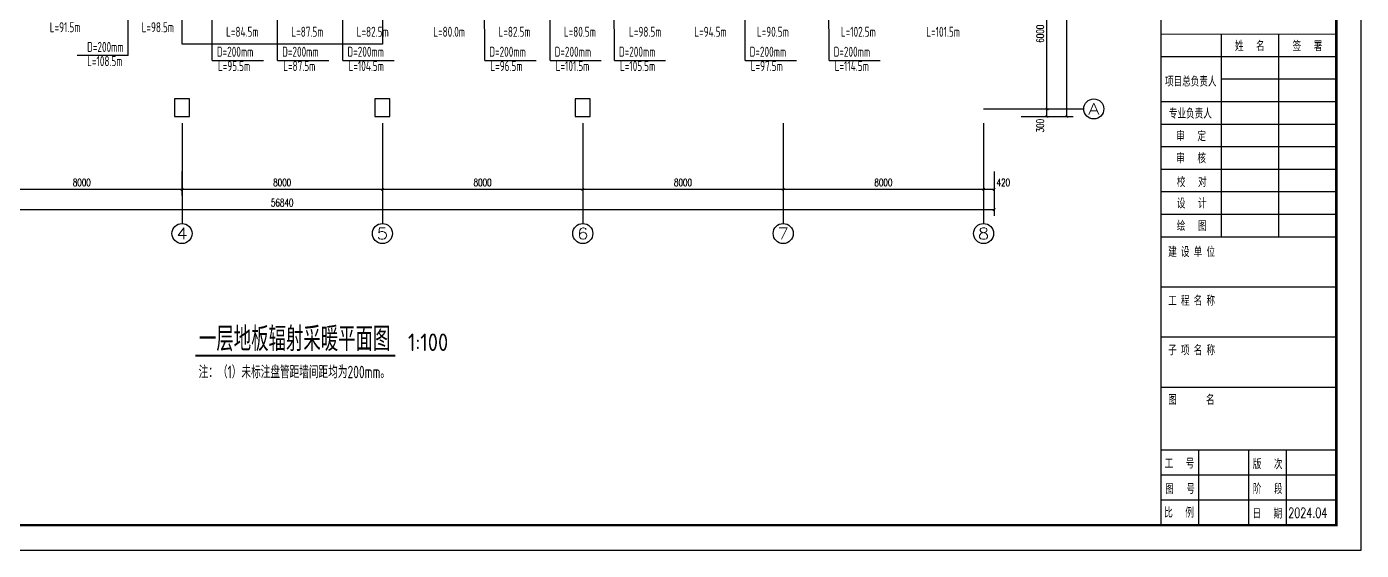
# Model space of a CAD drawing. Extents: x 2430460 to 2514560, y -608375 to -364775.
# Drawn here: x 2461282 to 2514560, y -608375 to -587478 of the extents above; entities that cross this region are included whole.
import ezdxf
from ezdxf.enums import TextEntityAlignment as Align

# ---------------------------------------------------------------- set-up
doc = ezdxf.new("R2018")
doc.units = 0
doc.header["$LTSCALE"] = 1000
doc.header["$MEASUREMENT"] = 0
for name, color, linetype in [('AXIS', 3, 'Continuous'), ('AXIS_TEXT', 7, 'Continuous'), ('COLUMN', 9, 'Continuous'), ('DIM_SYMB', 3, 'Continuous'), ('PUB_DIM', 3, 'Continuous'), ('PUB_TEXT', 7, 'Continuous'), ('STAIR', 2, 'Continuous'), ('TK', 4, 'Continuous')]:
    doc.layers.add(name, color=color, linetype=linetype)
doc.styles.add('26#标准$0$TSSD_REIN', font='Tssdeng.shx', dxfattribs={"width": 0.7, "bigfont": 'tssdchn.shx'})
doc.styles.add('_TCH_AXIS', font='COMPLEX', dxfattribs={"bigfont": 'GBCBIG'})
doc.styles.add('_TCH_DIM_T3', font='SIMPLEX', dxfattribs={"width": 0.705882, "bigfont": 'GBCBIG'})
doc.styles.add('COMPLEX', font='COMPLEX')
doc.styles.add('HZTXT1', font='romans.shx', dxfattribs={"width": 0.7, "bigfont": 'GBHZFS.SHX'})
doc.styles.get("Standard").update_dxf_attribs({"font": 'gbenor.shx', "bigfont": 'gbcbig.shx'})
doc.styles.add('TSSD_Rein', font='Tssdeng.shx', dxfattribs={"width": 0.7, "bigfont": 'hztxt.shx'})
doc.styles.add('黑体', font='simhei.ttf')
doc.dimstyles.new('_TCH_ARCH&&100', dxfattribs={"dimtxt": 297.5, "dimasz": 100, "dimexe": 250, "dimexo": 300, "dimgap": 126.25, "dimtad": 1, "dimdec": 0, "dimzin": 0, "dimdsep": 46, "dimtxsty": '_TCH_DIM_T3', "dimblk": 'ARCHTICK', "dimcen": 0.09, "dimclrt": 7, "dimazin": 2, "dimtfac": 1, "dimtdec": 0, "dimtix": 1, "dimtmove": 2, "dimatfit": 3, "dimfxl": 30, "dimtolj": 1, "dimtzin": 0, "dimarcsym": 0})

# ---------------------------------------------------------------- blocks, each defined once
blk = doc.blocks.new('*U544')
at = {"color": 3}
blk.add_lwpolyline([(-84100, 0), (0, 0), (0, 59400), (-84100, 59400)], close=True, dxfattribs=at)
at = {"color": 3, "const_width": 100}
blk.add_lwpolyline([(-81600, 1000), (-1000, 1000), (-1000, 58400), (-81600, 58400)], close=True, dxfattribs=at)
at = {"layer": 'TK', "color": 2}
for p, q in [((-5600, 20600), (-5600, 12500)), ((-3300, 20600), (-3300, 12500)), ((-1000, 19700), (-8000, 19700)), ((-1000, 18800), (-5600, 18800)), ((-1000, 17900), (-8000, 17900)), ((-1000, 17000), (-8000, 17000)), ((-1000, 16100), (-8000, 16100)), ((-1000, 15200), (-8000, 15200)), ((-1000, 14300), (-8000, 14300)), ((-1000, 13400), (-8000, 13400)), ((-1000, 12500), (-8000, 12500)), ((-1000, 10500), (-8000, 10500)), ((-1000, 8500), (-8000, 8500)), ((-1000, 6500), (-8000, 6500)), ((-1000, 4000), (-8000, 4000)), ((-6500, 4000), (-6500, 1000)), ((-4500, 4000), (-4500, 1000)), ((-3000, 4000), (-3000, 1000)), ((-1000, 3000), (-8000, 3000)), ((-1000, 2000), (-8000, 2000))]:
    blk.add_line(p, q, dxfattribs=at)
at = {"layer": 'TK', "color": 2, "const_width": 50, "flags": 128}
for points in [[(-8000, 41000), (-8000, 1000)], [(-1000, 20600), (-8000, 20600)], [(-1000, 12500), (-8000, 12500)], [(-1000, 4000), (-8000, 4000)]]:
    blk.add_lwpolyline(points, dxfattribs=at)
at = {"layer": 'TK', "color": 2, "ltscale": 0.6, "style": '黑体', "width": 0.7}
for s, p in [('姓   名', (-4450, 20150)), ('签   署', (-2150, 20150))]:
    blk.add_text(s, height=350, dxfattribs=at).set_placement(p, align=Align.MIDDLE)
for s, p in [('项目总负责人', (-7837, 18547)), ('专业负责人', (-7681, 17267)), ('审   定', (-7388, 16367)), ('审   核', (-7388, 15481)), ('校   对', (-7363, 14533)), ('设   计', (-7363, 13685)), ('绘   图', (-7363, 12785)), ('建 设 单 位', (-7711, 11745)), ('工 程 名 称', (-7711, 9798)), ('子 项 名 称', (-7711, 7822)), ('图       名', (-7711, 5845)), ('工   号', (-7850, 3303)), ('版   次', (-4331, 3278)), ('图   号', (-7827, 2289)), ('阶   段', (-4331, 2289)), ('比   例', (-7868, 1342)), ('日   期', (-4346, 1303))]:
    blk.add_text(s, height=350, dxfattribs=at).set_placement(p)
at = {"layer": 'TK', "color": 4, "style": 'HZTXT1'}
for tag, height, width, p in [('项目负责1', 400, 0.6, (-4500, 19196)), ('项目负责2', 400, 0.6, (-4500, 18296)), ('专责', 400, 0.6, (-4500, 17396)), ('审定', 400, 0.6, (-4500, 16496)), ('审核', 400, 0.6, (-4500, 15596)), ('校对', 400, 0.6, (-4500, 14696)), ('设计', 400, 0.6, (-4500, 13796)), ('绘图', 400, 0.6, (-4500, 12896)), ('建设单位', 450, 0.6, (-4500, 11050)), ('工号', 400, 0.5, (-5501, 3507)), ('版次', 400, 0.7, (-2138, 3498)), ('阶段', 400, 0.7, (-2138, 2498)), ('比例', 400, 0.7, (-5491, 1513)), ('日期', 400, 0.7, (-2138, 1498))]:
    blk.add_attdef(tag, text='', height=height, dxfattribs=dict(at, width=width)).set_placement(p, align=Align.MIDDLE)
at = {"layer": 'TK', "color": 1, "lineweight": -3, "style": 'HZTXT1', "width": 0.6}
blk.add_attdef('工程名称', text='', height=450, dxfattribs=at).set_placement((-4500, 9050), align=Align.MIDDLE)
at = {"layer": 'TK', "color": 4, "lineweight": -3, "style": 'HZTXT1', "width": 0.6}
blk.add_attdef('子项名称', text='', height=450, dxfattribs=at).set_placement((-4500, 7050), align=Align.MIDDLE)
at = {"layer": 'TK', "color": 1, "lineweight": -3, "width": 0.6, "flags": 104}
blk.add_attdef('图名', text='', height=400, dxfattribs=at).set_placement((-4558, 4958), align=Align.MIDDLE_CENTER)
at = {"layer": 'TK', "color": 1, "style": 'HZTXT1', "width": 0.7}
blk.add_attdef('图号', text='', height=400, dxfattribs=at).set_placement((-5491, 2513), align=Align.MIDDLE)
blk = doc.blocks.new('_ArchTick')
at = {"color": 0, "linetype": 'ByBlock', "const_width": 0.4}
blk.add_lwpolyline([(-0.5, -0.5), (0.5, 0.5)], dxfattribs=at)
blk = doc.blocks.new('*D23')
at = {"layer": 'Defpoints', "color": 0, "transparency": 16777216}
for p in [(37126, -20043), (38458, -20043), (37126, -26043)]:
    blk.add_point(p, dxfattribs=at)
at = {"layer": 'PUB_DIM', "color": 0, "lineweight": -2, "transparency": 16777216}
for p, q in [((37426, -20043), (38708, -20043)), ((38458, -26043), (38458, -20043)), ((37426, -26043), (38708, -26043))]:
    blk.add_line(p, q, dxfattribs=at)
at = {"layer": 'PUB_DIM', "color": 0, "lineweight": -2, "transparency": 16777216, "xscale": 100, "yscale": 100, "zscale": 100}
for p, rotation in [((38458, -20043), 90), ((38458, -26043), 270)]:
    blk.add_blockref('_ArchTick', p, dxfattribs=dict(at, rotation=rotation))
at = {"layer": 'PUB_DIM', "color": 7, "transparency": 16777216, "insert": (38183, -23043), "char_height": 297.5, "attachment_point": 5, "rotation": 90, "style": '_TCH_DIM_T3'}
blk.add_mtext('\\A1;6000', dxfattribs=at)
blk = doc.blocks.new('*D24')
at = {"layer": 'Defpoints', "color": 0, "transparency": 16777216}
for p in [(37126, -26043), (38458, -26043), (37126, -26343)]:
    blk.add_point(p, dxfattribs=at)
at = {"layer": 'PUB_DIM', "color": 0, "lineweight": -2, "transparency": 16777216}
for p, q in [((37426, -26043), (38708, -26043)), ((38458, -26343), (38458, -26043)), ((37426, -26343), (38708, -26343))]:
    blk.add_line(p, q, dxfattribs=at)
at = {"layer": 'PUB_DIM', "color": 0, "lineweight": -2, "transparency": 16777216, "xscale": 100, "yscale": 100, "zscale": 100}
for p, rotation in [((38458, -26043), 90), ((38458, -26343), 270)]:
    blk.add_blockref('_ArchTick', p, dxfattribs=dict(at, rotation=rotation))
at = {"layer": 'PUB_DIM', "color": 7, "transparency": 16777216, "insert": (38183, -26713), "char_height": 297.5, "attachment_point": 5, "rotation": 90, "style": '_TCH_DIM_T3'}
blk.add_mtext('\\A1;300', dxfattribs=at)
blk = doc.blocks.new('*D25')
at = {"layer": 'Defpoints', "color": 0, "transparency": 16777216}
for p in [(38067, 4377), (39258, 4377), (38067, -26343)]:
    blk.add_point(p, dxfattribs=at)
at = {"layer": 'PUB_DIM', "color": 0, "lineweight": -2, "transparency": 16777216}
for p, q in [((38367, 4377), (39508, 4377)), ((39258, -26343), (39258, 4377)), ((38367, -26343), (39508, -26343))]:
    blk.add_line(p, q, dxfattribs=at)
at = {"layer": 'PUB_DIM', "color": 0, "lineweight": -2, "transparency": 16777216, "xscale": 100, "yscale": 100, "zscale": 100}
for p, rotation in [((39258, 4377), 90), ((39258, -26343), 270)]:
    blk.add_blockref('_ArchTick', p, dxfattribs=dict(at, rotation=rotation))
at = {"layer": 'PUB_DIM', "color": 7, "transparency": 16777216, "insert": (38983, -10983), "char_height": 297.5, "attachment_point": 5, "rotation": 90, "style": '_TCH_DIM_T3'}
blk.add_mtext('\\A1;30720', dxfattribs=at)
blk = doc.blocks.new('*D37')
at = {"layer": 'Defpoints', "color": 0, "transparency": 16777216}
for p in [(-4072, -28235), (3928, -28235), (3928, -29252)]:
    blk.add_point(p, dxfattribs=at)
at = {"layer": 'PUB_DIM', "color": 0, "lineweight": -2, "transparency": 16777216}
for p, q in [((-4072, -28535), (-4072, -29502)), ((3928, -28535), (3928, -29502)), ((-4072, -29252), (3928, -29252))]:
    blk.add_line(p, q, dxfattribs=at)
at = {"layer": 'PUB_DIM', "color": 0, "lineweight": -2, "transparency": 16777216, "xscale": 100, "yscale": 100, "zscale": 100, "rotation": 180}
blk.add_blockref('_ArchTick', (-4072, -29252), dxfattribs=at)
at = {"layer": 'PUB_DIM', "color": 0, "lineweight": -2, "transparency": 16777216, "xscale": 100, "yscale": 100, "zscale": 100}
blk.add_blockref('_ArchTick', (3928, -29252), dxfattribs=at)
at = {"layer": 'PUB_DIM', "color": 7, "transparency": 16777216, "insert": (-72, -28977), "char_height": 297.5, "attachment_point": 5, "style": '_TCH_DIM_T3'}
blk.add_mtext('\\A1;8000', dxfattribs=at)
blk = doc.blocks.new('*D38')
at = {"layer": 'Defpoints', "color": 0, "transparency": 16777216}
for p in [(3928, -28235), (11928, -28235), (11928, -29252)]:
    blk.add_point(p, dxfattribs=at)
at = {"layer": 'PUB_DIM', "color": 0, "lineweight": -2, "transparency": 16777216}
for p, q in [((3928, -28535), (3928, -29502)), ((11928, -28535), (11928, -29502)), ((3928, -29252), (11928, -29252))]:
    blk.add_line(p, q, dxfattribs=at)
at = {"layer": 'PUB_DIM', "color": 0, "lineweight": -2, "transparency": 16777216, "xscale": 100, "yscale": 100, "zscale": 100, "rotation": 180}
blk.add_blockref('_ArchTick', (3928, -29252), dxfattribs=at)
at = {"layer": 'PUB_DIM', "color": 0, "lineweight": -2, "transparency": 16777216, "xscale": 100, "yscale": 100, "zscale": 100}
blk.add_blockref('_ArchTick', (11928, -29252), dxfattribs=at)
at = {"layer": 'PUB_DIM', "color": 7, "transparency": 16777216, "insert": (7928, -28977), "char_height": 297.5, "attachment_point": 5, "style": '_TCH_DIM_T3'}
blk.add_mtext('\\A1;8000', dxfattribs=at)
blk = doc.blocks.new('*D39')
at = {"layer": 'Defpoints', "color": 0, "transparency": 16777216}
for p in [(11928, -28235), (19928, -28235), (19928, -29252)]:
    blk.add_point(p, dxfattribs=at)
at = {"layer": 'PUB_DIM', "color": 0, "lineweight": -2, "transparency": 16777216}
for p, q in [((11928, -28535), (11928, -29502)), ((19928, -28535), (19928, -29502)), ((11928, -29252), (19928, -29252))]:
    blk.add_line(p, q, dxfattribs=at)
at = {"layer": 'PUB_DIM', "color": 0, "lineweight": -2, "transparency": 16777216, "xscale": 100, "yscale": 100, "zscale": 100, "rotation": 180}
blk.add_blockref('_ArchTick', (11928, -29252), dxfattribs=at)
at = {"layer": 'PUB_DIM', "color": 0, "lineweight": -2, "transparency": 16777216, "xscale": 100, "yscale": 100, "zscale": 100}
blk.add_blockref('_ArchTick', (19928, -29252), dxfattribs=at)
at = {"layer": 'PUB_DIM', "color": 7, "transparency": 16777216, "insert": (15928, -28977), "char_height": 297.5, "attachment_point": 5, "style": '_TCH_DIM_T3'}
blk.add_mtext('\\A1;8000', dxfattribs=at)
blk = doc.blocks.new('*D40')
at = {"layer": 'Defpoints', "color": 0, "transparency": 16777216}
for p in [(19928, -28235), (27928, -28235), (27928, -29252)]:
    blk.add_point(p, dxfattribs=at)
at = {"layer": 'PUB_DIM', "color": 0, "lineweight": -2, "transparency": 16777216}
for p, q in [((19928, -28535), (19928, -29502)), ((27928, -28535), (27928, -29502)), ((19928, -29252), (27928, -29252))]:
    blk.add_line(p, q, dxfattribs=at)
at = {"layer": 'PUB_DIM', "color": 0, "lineweight": -2, "transparency": 16777216, "xscale": 100, "yscale": 100, "zscale": 100, "rotation": 180}
blk.add_blockref('_ArchTick', (19928, -29252), dxfattribs=at)
at = {"layer": 'PUB_DIM', "color": 0, "lineweight": -2, "transparency": 16777216, "xscale": 100, "yscale": 100, "zscale": 100}
blk.add_blockref('_ArchTick', (27928, -29252), dxfattribs=at)
at = {"layer": 'PUB_DIM', "color": 7, "transparency": 16777216, "insert": (23928, -28977), "char_height": 297.5, "attachment_point": 5, "style": '_TCH_DIM_T3'}
blk.add_mtext('\\A1;8000', dxfattribs=at)
blk = doc.blocks.new('*D41')
at = {"layer": 'Defpoints', "color": 0, "transparency": 16777216}
for p in [(27928, -28235), (35928, -28235), (35928, -29252)]:
    blk.add_point(p, dxfattribs=at)
at = {"layer": 'PUB_DIM', "color": 0, "lineweight": -2, "transparency": 16777216}
for p, q in [((27928, -28535), (27928, -29502)), ((35928, -28535), (35928, -29502)), ((27928, -29252), (35928, -29252))]:
    blk.add_line(p, q, dxfattribs=at)
at = {"layer": 'PUB_DIM', "color": 0, "lineweight": -2, "transparency": 16777216, "xscale": 100, "yscale": 100, "zscale": 100, "rotation": 180}
blk.add_blockref('_ArchTick', (27928, -29252), dxfattribs=at)
at = {"layer": 'PUB_DIM', "color": 0, "lineweight": -2, "transparency": 16777216, "xscale": 100, "yscale": 100, "zscale": 100}
blk.add_blockref('_ArchTick', (35928, -29252), dxfattribs=at)
at = {"layer": 'PUB_DIM', "color": 7, "transparency": 16777216, "insert": (31928, -28977), "char_height": 297.5, "attachment_point": 5, "style": '_TCH_DIM_T3'}
blk.add_mtext('\\A1;8000', dxfattribs=at)
blk = doc.blocks.new('*D42')
at = {"layer": 'Defpoints', "color": 0, "transparency": 16777216}
for p in [(35928, -28235), (36348, -28235), (36348, -29252)]:
    blk.add_point(p, dxfattribs=at)
at = {"layer": 'PUB_DIM', "color": 0, "lineweight": -2, "transparency": 16777216}
for p, q in [((35928, -28535), (35928, -29502)), ((36348, -28535), (36348, -29502)), ((35928, -29252), (36348, -29252))]:
    blk.add_line(p, q, dxfattribs=at)
at = {"layer": 'PUB_DIM', "color": 0, "lineweight": -2, "transparency": 16777216, "xscale": 100, "yscale": 100, "zscale": 100, "rotation": 180}
blk.add_blockref('_ArchTick', (35928, -29252), dxfattribs=at)
at = {"layer": 'PUB_DIM', "color": 0, "lineweight": -2, "transparency": 16777216, "xscale": 100, "yscale": 100, "zscale": 100}
blk.add_blockref('_ArchTick', (36348, -29252), dxfattribs=at)
at = {"layer": 'PUB_DIM', "color": 7, "transparency": 16777216, "insert": (36718, -28977), "char_height": 297.5, "attachment_point": 5, "style": '_TCH_DIM_T3'}
blk.add_mtext('\\A1;420', dxfattribs=at)
blk = doc.blocks.new('*D43')
at = {"layer": 'Defpoints', "color": 0, "transparency": 16777216}
for p in [(-20492, -29016), (36348, -29016), (36348, -30059)]:
    blk.add_point(p, dxfattribs=at)
at = {"layer": 'PUB_DIM', "color": 0, "lineweight": -2, "transparency": 16777216}
for p, q in [((-20492, -29316), (-20492, -30309)), ((36348, -29316), (36348, -30309)), ((-20492, -30059), (36348, -30059))]:
    blk.add_line(p, q, dxfattribs=at)
at = {"layer": 'PUB_DIM', "color": 0, "lineweight": -2, "transparency": 16777216, "xscale": 100, "yscale": 100, "zscale": 100, "rotation": 180}
blk.add_blockref('_ArchTick', (-20492, -30059), dxfattribs=at)
at = {"layer": 'PUB_DIM', "color": 0, "lineweight": -2, "transparency": 16777216, "xscale": 100, "yscale": 100, "zscale": 100}
blk.add_blockref('_ArchTick', (36348, -30059), dxfattribs=at)
at = {"layer": 'PUB_DIM', "color": 7, "transparency": 16777216, "insert": (7928, -29784), "char_height": 297.5, "attachment_point": 5, "style": '_TCH_DIM_T3'}
blk.add_mtext('\\A1;56840', dxfattribs=at)
blk = doc.blocks.new('_FZHK')
blk.add_lwpolyline([(-0.5, -0.5), (0.5, -0.5), (0.5, 0.5), (-0.5, 0.5)], close=True)
blk = doc.blocks.new('*D508')
at = {"layer": 'Defpoints', "color": 0, "transparency": 16777216}
for p in [(37126, -20043), (38458, -20043), (37126, -26043)]:
    blk.add_point(p, dxfattribs=at)
at = {"layer": 'PUB_DIM', "color": 0, "lineweight": -2, "transparency": 16777216}
for p, q in [((37426, -20043), (38708, -20043)), ((38458, -26043), (38458, -20043)), ((37426, -26043), (38708, -26043))]:
    blk.add_line(p, q, dxfattribs=at)
at = {"layer": 'PUB_DIM', "color": 0, "lineweight": -2, "transparency": 16777216, "xscale": 100, "yscale": 100, "zscale": 100}
for p, rotation in [((38458, -20043), 90), ((38458, -26043), 270)]:
    blk.add_blockref('_ArchTick', p, dxfattribs=dict(at, rotation=rotation))
at = {"layer": 'PUB_DIM', "color": 7, "transparency": 16777216, "insert": (38183, -23043), "char_height": 297.5, "attachment_point": 5, "rotation": 90, "style": '_TCH_DIM_T3'}
blk.add_mtext('\\A1;6000', dxfattribs=at)
blk = doc.blocks.new('*D509')
at = {"layer": 'Defpoints', "color": 0, "transparency": 16777216}
for p in [(37126, -26043), (38458, -26043), (37126, -26343)]:
    blk.add_point(p, dxfattribs=at)
at = {"layer": 'PUB_DIM', "color": 0, "lineweight": -2, "transparency": 16777216}
for p, q in [((37426, -26043), (38708, -26043)), ((38458, -26343), (38458, -26043)), ((37426, -26343), (38708, -26343))]:
    blk.add_line(p, q, dxfattribs=at)
at = {"layer": 'PUB_DIM', "color": 0, "lineweight": -2, "transparency": 16777216, "xscale": 100, "yscale": 100, "zscale": 100}
for p, rotation in [((38458, -26043), 90), ((38458, -26343), 270)]:
    blk.add_blockref('_ArchTick', p, dxfattribs=dict(at, rotation=rotation))
at = {"layer": 'PUB_DIM', "color": 7, "transparency": 16777216, "insert": (38183, -26713), "char_height": 297.5, "attachment_point": 5, "rotation": 90, "style": '_TCH_DIM_T3'}
blk.add_mtext('\\A1;300', dxfattribs=at)
blk = doc.blocks.new('*D510')
at = {"layer": 'Defpoints', "color": 0, "transparency": 16777216}
for p in [(38067, 4377), (39258, 4377), (38067, -26343)]:
    blk.add_point(p, dxfattribs=at)
at = {"layer": 'PUB_DIM', "color": 0, "lineweight": -2, "transparency": 16777216}
for p, q in [((38367, 4377), (39508, 4377)), ((39258, -26343), (39258, 4377)), ((38367, -26343), (39508, -26343))]:
    blk.add_line(p, q, dxfattribs=at)
at = {"layer": 'PUB_DIM', "color": 0, "lineweight": -2, "transparency": 16777216, "xscale": 100, "yscale": 100, "zscale": 100}
for p, rotation in [((39258, 4377), 90), ((39258, -26343), 270)]:
    blk.add_blockref('_ArchTick', p, dxfattribs=dict(at, rotation=rotation))
at = {"layer": 'PUB_DIM', "color": 7, "transparency": 16777216, "insert": (38983, -10983), "char_height": 297.5, "attachment_point": 5, "rotation": 90, "style": '_TCH_DIM_T3'}
blk.add_mtext('\\A1;30720', dxfattribs=at)
blk = doc.blocks.new('*D522')
at = {"layer": 'Defpoints', "color": 0, "transparency": 16777216}
for p in [(-4072, -28235), (3928, -28235), (3928, -29252)]:
    blk.add_point(p, dxfattribs=at)
at = {"layer": 'PUB_DIM', "color": 0, "lineweight": -2, "transparency": 16777216}
for p, q in [((-4072, -28535), (-4072, -29502)), ((3928, -28535), (3928, -29502)), ((-4072, -29252), (3928, -29252))]:
    blk.add_line(p, q, dxfattribs=at)
at = {"layer": 'PUB_DIM', "color": 0, "lineweight": -2, "transparency": 16777216, "xscale": 100, "yscale": 100, "zscale": 100, "rotation": 180}
blk.add_blockref('_ArchTick', (-4072, -29252), dxfattribs=at)
at = {"layer": 'PUB_DIM', "color": 0, "lineweight": -2, "transparency": 16777216, "xscale": 100, "yscale": 100, "zscale": 100}
blk.add_blockref('_ArchTick', (3928, -29252), dxfattribs=at)
at = {"layer": 'PUB_DIM', "color": 7, "transparency": 16777216, "insert": (-72, -28977), "char_height": 297.5, "attachment_point": 5, "style": '_TCH_DIM_T3'}
blk.add_mtext('\\A1;8000', dxfattribs=at)
blk = doc.blocks.new('*D523')
at = {"layer": 'Defpoints', "color": 0, "transparency": 16777216}
for p in [(3928, -28235), (11928, -28235), (11928, -29252)]:
    blk.add_point(p, dxfattribs=at)
at = {"layer": 'PUB_DIM', "color": 0, "lineweight": -2, "transparency": 16777216}
for p, q in [((3928, -28535), (3928, -29502)), ((11928, -28535), (11928, -29502)), ((3928, -29252), (11928, -29252))]:
    blk.add_line(p, q, dxfattribs=at)
at = {"layer": 'PUB_DIM', "color": 0, "lineweight": -2, "transparency": 16777216, "xscale": 100, "yscale": 100, "zscale": 100, "rotation": 180}
blk.add_blockref('_ArchTick', (3928, -29252), dxfattribs=at)
at = {"layer": 'PUB_DIM', "color": 0, "lineweight": -2, "transparency": 16777216, "xscale": 100, "yscale": 100, "zscale": 100}
blk.add_blockref('_ArchTick', (11928, -29252), dxfattribs=at)
at = {"layer": 'PUB_DIM', "color": 7, "transparency": 16777216, "insert": (7928, -28977), "char_height": 297.5, "attachment_point": 5, "style": '_TCH_DIM_T3'}
blk.add_mtext('\\A1;8000', dxfattribs=at)
blk = doc.blocks.new('*D524')
at = {"layer": 'Defpoints', "color": 0, "transparency": 16777216}
for p in [(11928, -28235), (19928, -28235), (19928, -29252)]:
    blk.add_point(p, dxfattribs=at)
at = {"layer": 'PUB_DIM', "color": 0, "lineweight": -2, "transparency": 16777216}
for p, q in [((11928, -28535), (11928, -29502)), ((19928, -28535), (19928, -29502)), ((11928, -29252), (19928, -29252))]:
    blk.add_line(p, q, dxfattribs=at)
at = {"layer": 'PUB_DIM', "color": 0, "lineweight": -2, "transparency": 16777216, "xscale": 100, "yscale": 100, "zscale": 100, "rotation": 180}
blk.add_blockref('_ArchTick', (11928, -29252), dxfattribs=at)
at = {"layer": 'PUB_DIM', "color": 0, "lineweight": -2, "transparency": 16777216, "xscale": 100, "yscale": 100, "zscale": 100}
blk.add_blockref('_ArchTick', (19928, -29252), dxfattribs=at)
at = {"layer": 'PUB_DIM', "color": 7, "transparency": 16777216, "insert": (15928, -28977), "char_height": 297.5, "attachment_point": 5, "style": '_TCH_DIM_T3'}
blk.add_mtext('\\A1;8000', dxfattribs=at)
blk = doc.blocks.new('*D525')
at = {"layer": 'Defpoints', "color": 0, "transparency": 16777216}
for p in [(19928, -28235), (27928, -28235), (27928, -29252)]:
    blk.add_point(p, dxfattribs=at)
at = {"layer": 'PUB_DIM', "color": 0, "lineweight": -2, "transparency": 16777216}
for p, q in [((19928, -28535), (19928, -29502)), ((27928, -28535), (27928, -29502)), ((19928, -29252), (27928, -29252))]:
    blk.add_line(p, q, dxfattribs=at)
at = {"layer": 'PUB_DIM', "color": 0, "lineweight": -2, "transparency": 16777216, "xscale": 100, "yscale": 100, "zscale": 100, "rotation": 180}
blk.add_blockref('_ArchTick', (19928, -29252), dxfattribs=at)
at = {"layer": 'PUB_DIM', "color": 0, "lineweight": -2, "transparency": 16777216, "xscale": 100, "yscale": 100, "zscale": 100}
blk.add_blockref('_ArchTick', (27928, -29252), dxfattribs=at)
at = {"layer": 'PUB_DIM', "color": 7, "transparency": 16777216, "insert": (23928, -28977), "char_height": 297.5, "attachment_point": 5, "style": '_TCH_DIM_T3'}
blk.add_mtext('\\A1;8000', dxfattribs=at)
blk = doc.blocks.new('*D526')
at = {"layer": 'Defpoints', "color": 0, "transparency": 16777216}
for p in [(27928, -28235), (35928, -28235), (35928, -29252)]:
    blk.add_point(p, dxfattribs=at)
at = {"layer": 'PUB_DIM', "color": 0, "lineweight": -2, "transparency": 16777216}
for p, q in [((27928, -28535), (27928, -29502)), ((35928, -28535), (35928, -29502)), ((27928, -29252), (35928, -29252))]:
    blk.add_line(p, q, dxfattribs=at)
at = {"layer": 'PUB_DIM', "color": 0, "lineweight": -2, "transparency": 16777216, "xscale": 100, "yscale": 100, "zscale": 100, "rotation": 180}
blk.add_blockref('_ArchTick', (27928, -29252), dxfattribs=at)
at = {"layer": 'PUB_DIM', "color": 0, "lineweight": -2, "transparency": 16777216, "xscale": 100, "yscale": 100, "zscale": 100}
blk.add_blockref('_ArchTick', (35928, -29252), dxfattribs=at)
at = {"layer": 'PUB_DIM', "color": 7, "transparency": 16777216, "insert": (31928, -28977), "char_height": 297.5, "attachment_point": 5, "style": '_TCH_DIM_T3'}
blk.add_mtext('\\A1;8000', dxfattribs=at)
blk = doc.blocks.new('*D527')
at = {"layer": 'Defpoints', "color": 0, "transparency": 16777216}
for p in [(35928, -28235), (36348, -28235), (36348, -29252)]:
    blk.add_point(p, dxfattribs=at)
at = {"layer": 'PUB_DIM', "color": 0, "lineweight": -2, "transparency": 16777216}
for p, q in [((35928, -28535), (35928, -29502)), ((36348, -28535), (36348, -29502)), ((35928, -29252), (36348, -29252))]:
    blk.add_line(p, q, dxfattribs=at)
at = {"layer": 'PUB_DIM', "color": 0, "lineweight": -2, "transparency": 16777216, "xscale": 100, "yscale": 100, "zscale": 100, "rotation": 180}
blk.add_blockref('_ArchTick', (35928, -29252), dxfattribs=at)
at = {"layer": 'PUB_DIM', "color": 0, "lineweight": -2, "transparency": 16777216, "xscale": 100, "yscale": 100, "zscale": 100}
blk.add_blockref('_ArchTick', (36348, -29252), dxfattribs=at)
at = {"layer": 'PUB_DIM', "color": 7, "transparency": 16777216, "insert": (36718, -28977), "char_height": 297.5, "attachment_point": 5, "style": '_TCH_DIM_T3'}
blk.add_mtext('\\A1;420', dxfattribs=at)
blk = doc.blocks.new('*D528')
at = {"layer": 'Defpoints', "color": 0, "transparency": 16777216}
for p in [(-20492, -29016), (36348, -29016), (36348, -30059)]:
    blk.add_point(p, dxfattribs=at)
at = {"layer": 'PUB_DIM', "color": 0, "lineweight": -2, "transparency": 16777216}
for p, q in [((-20492, -29316), (-20492, -30309)), ((36348, -29316), (36348, -30309)), ((-20492, -30059), (36348, -30059))]:
    blk.add_line(p, q, dxfattribs=at)
at = {"layer": 'PUB_DIM', "color": 0, "lineweight": -2, "transparency": 16777216, "xscale": 100, "yscale": 100, "zscale": 100, "rotation": 180}
blk.add_blockref('_ArchTick', (-20492, -30059), dxfattribs=at)
at = {"layer": 'PUB_DIM', "color": 0, "lineweight": -2, "transparency": 16777216, "xscale": 100, "yscale": 100, "zscale": 100}
blk.add_blockref('_ArchTick', (36348, -30059), dxfattribs=at)
at = {"layer": 'PUB_DIM', "color": 7, "transparency": 16777216, "insert": (7928, -29784), "char_height": 297.5, "attachment_point": 5, "style": '_TCH_DIM_T3'}
blk.add_mtext('\\A1;56840', dxfattribs=at)
blk = doc.blocks.new('_AXISO')
blk.add_circle((0, 0), 0.5)
at = {"layer": 'AXIS_TEXT', "style": 'COMPLEX', "width": 1.041667}
blk.add_attdef('A', text='', height=0.56, dxfattribs=at).set_placement((-0.25, -0.28), (0.25, -0.28), align=Align.FIT)
blk = doc.blocks.new('A$C0536007B')
at = {"layer": 'AXIS'}
for p, q in [((35928.5, -26043.1), (39928.5, -26043.1)), ((3928.5, -26617.3), (3928.5, -30617.3)), ((11928.5, -26617.3), (11928.5, -30617.3)), ((19928.5, -26617.3), (19928.5, -30617.3)), ((27928.5, -26617.3), (27928.5, -30617.3)), ((35928.5, -26617.3), (35928.5, -30617.3))]:
    blk.add_line(p, q, dxfattribs=at)
at = {"layer": 'STAIR'}
blk.add_lwpolyline([(11928.5, -20463.1), (11928.5, -23463.1), (3928.5, -23463.1), (3928.5, -20463.1)], dxfattribs=at)
at = {"layer": 'AXIS'}
ref = blk.add_blockref('_AXISO', (40328.5, -26043.1), dxfattribs=dict(at, xscale=800, yscale=800, zscale=800))
ref.add_attrib('A', 'A', dxfattribs={"layer": 'AXIS_TEXT', "height": 452.5, "style": '_TCH_AXIS', "width": 1.166667}).set_placement((40102.2, -26269.4), (40554.7, -26269.4), align=Align.FIT)
ref = blk.add_blockref('_AXISO', (3928.5, -31017.3), dxfattribs=dict(at, xscale=800, yscale=800, zscale=800))
ref.add_attrib('A', '4', dxfattribs={"layer": 'AXIS_TEXT', "height": 452.5, "style": '_TCH_AXIS', "width": 1.3125}).set_placement((3702.2, -31243.5), (4154.7, -31243.5), align=Align.FIT)
ref = blk.add_blockref('_AXISO', (11928.5, -31017.3), dxfattribs=dict(at, xscale=800, yscale=800, zscale=800))
ref.add_attrib('A', '5', dxfattribs={"layer": 'AXIS_TEXT', "height": 452.5, "style": '_TCH_AXIS', "width": 1.5}).set_placement((11702.2, -31243.5), (12154.7, -31243.5), align=Align.FIT)
ref = blk.add_blockref('_AXISO', (19928.5, -31017.3), dxfattribs=dict(at, xscale=800, yscale=800, zscale=800))
ref.add_attrib('A', '6', dxfattribs={"layer": 'AXIS_TEXT', "height": 452.5, "style": '_TCH_AXIS', "width": 1.5}).set_placement((19702.2, -31243.5), (20154.7, -31243.5), align=Align.FIT)
ref = blk.add_blockref('_AXISO', (27928.5, -31017.3), dxfattribs=dict(at, xscale=800, yscale=800, zscale=800))
ref.add_attrib('A', '7', dxfattribs={"layer": 'AXIS_TEXT', "height": 452.5, "style": '_TCH_AXIS', "width": 1.5}).set_placement((27702.2, -31243.5), (28154.7, -31243.5), align=Align.FIT)
ref = blk.add_blockref('_AXISO', (35928.5, -31017.3), dxfattribs=dict(at, xscale=800, yscale=800, zscale=800))
ref.add_attrib('A', '8', dxfattribs={"layer": 'AXIS_TEXT', "height": 452.5, "style": '_TCH_AXIS', "width": 1.5}).set_placement((35702.2, -31243.5), (36154.7, -31243.5), align=Align.FIT)
at = {"layer": 'COLUMN'}
for p, xscale, yscale, zscale, rotation in [((3928.5, -25993.1), 699.9990233555436, 599.9999997969717, 599.9999997969717, 90.00000000731806), ((11928.5, -25993.1), 699.9999999951106, 600, 600, 90.00000000930005), ((19928.5, -25993.1), 699.9999999951106, 600, 600, 89.99999999268194)]:
    blk.add_blockref('_FZHK', p, dxfattribs=dict(at, xscale=xscale, yscale=yscale, zscale=zscale, rotation=rotation))
at = {"layer": 'PUB_DIM'}
for p1, p2, distance, picture, middle in [((38066.8, -26343.1), (38066.8, 4376.9), -1190.9, '*D25', (38982.7, -10983.1)), ((38066.8, -26343.1), (38066.8, 4376.9), -1190.9, '*D510', (38982.7, -10983.1)), ((37125.7, -26043.1), (37125.7, -20043.1), -1332.2, '*D23', (38182.9, -23043.1)), ((37125.7, -26043.1), (37125.7, -20043.1), -1332.2, '*D508', (38182.9, -23043.1)), ((-4071.5, -28234.9), (3928.5, -28234.9), -1017, '*D37', (-71.5, -28976.8)), ((-4071.5, -28234.9), (3928.5, -28234.9), -1017, '*D522', (-71.5, -28976.8)), ((3928.5, -28234.9), (11928.5, -28234.9), -1017, '*D38', (7928.5, -28976.8)), ((3928.5, -28234.9), (11928.5, -28234.9), -1017, '*D523', (7928.5, -28976.8)), ((11928.5, -28234.9), (19928.5, -28234.9), -1017, '*D39', (15928.5, -28976.8)), ((11928.5, -28234.9), (19928.5, -28234.9), -1017, '*D524', (15928.5, -28976.8)), ((19928.5, -28234.9), (27928.5, -28234.9), -1017, '*D40', (23928.5, -28976.8)), ((19928.5, -28234.9), (27928.5, -28234.9), -1017, '*D525', (23928.5, -28976.8)), ((27928.5, -28234.9), (35928.5, -28234.9), -1017, '*D41', (31928.5, -28976.8)), ((27928.5, -28234.9), (35928.5, -28234.9), -1017, '*D526', (31928.5, -28976.8)), ((-20491.5, -29016.2), (36348.5, -29016.2), -1042.6, '*D43', (7928.5, -29783.7)), ((-20491.5, -29016.2), (36348.5, -29016.2), -1042.6, '*D528', (7928.5, -29783.7))]:
    dim = blk.add_aligned_dim(p1=p1, p2=p2, distance=distance, dimstyle='_TCH_ARCH&&100', dxfattribs=at)
    dim.commit()
    dim.dimension.update_dxf_attribs({"geometry": picture, "text_midpoint": middle})
for base, p1, p2, angle, picture, middle in [((38457.9, -26043.1), (37125.7, -26343.1), (37125.7, -26043.1), 90, '*D24', (38182.9, -26713.1)), ((38457.9, -26043.1), (37125.7, -26343.1), (37125.7, -26043.1), 90, '*D509', (38182.9, -26713.1)), ((36348.5, -29251.8), (35928.5, -28234.9), (36348.5, -28234.9), 0, '*D42', (36718.5, -28976.8)), ((36348.5, -29251.8), (35928.5, -28234.9), (36348.5, -28234.9), 0, '*D527', (36718.5, -28976.8))]:
    dim = blk.add_linear_dim(base=base, p1=p1, p2=p2, angle=angle, dimstyle='_TCH_ARCH&&100', dxfattribs=at)
    dim.commit()
    dim.dimension.update_dxf_attribs({"geometry": picture, "text_midpoint": middle, "dimtype": 129})

msp = doc.modelspace()

# ---------------------------------------------------------------- linework, layer by layer
for p, q in [((2482173.5, -588822.3), (2482173.5, -573384.3)), ((2489959.5, -588822.3), (2489948.8, -573784.3)), ((2493311.2, -588822.3), (2493300.4, -573784.3)), ((2468690.4, -588822.3), (2468679.9, -574184.3)), ((2471296.4, -588822.3), (2471285.9, -574184.3)), ((2473903.6, -588822.3), (2473893.2, -574184.3)), ((2479566.2, -588822.3), (2479555.8, -574184.3)), ((2484741, -588822.3), (2484730.5, -574184.3)), ((2465337, -588629), (2465342, -581784.3)), ((2465338, -588629), (2463290.4, -588629)), ((2468690.4, -588822.3), (2470738, -588822.3)), ((2471296.4, -588822.3), (2473344, -588822.3)), ((2473903.6, -588822.3), (2475951.3, -588822.3)), ((2479566.2, -588822.3), (2481613.9, -588822.3)), ((2482173.5, -588822.3), (2484221.1, -588822.3)), ((2484741, -588822.3), (2486788.6, -588822.3)), ((2489959.5, -588822.3), (2492007.2, -588822.3)), ((2493311.2, -588822.3), (2495358.8, -588822.3))]:
    msp.add_line(p, q)
at = {"layer": 'DIM_SYMB', "const_width": 70}
msp.add_lwpolyline([(2475994.2, -600607.3), (2468019.6, -600607.3)], dxfattribs=at)

# ---------------------------------------------------------------- block references
ref = msp.add_blockref('*U544', (2514560.4, -608374.9))
ref.add_attrib('日期', '2024.04', dxfattribs={"layer": 'TK', "color": 4, "height": 400, "style": 'HZTXT1', "width": 0.7}).set_placement((2512422.3, -606876.5), align=Align.MIDDLE)
lines = msp.add_mtext('\\W0.6000;', dxfattribs={"layer": 'TK', "color": 1, "lineweight": -3, "insert": (2510001.9, -603417.2), "char_height": 2.5, "attachment_point": 1})
ref.add_attrib('图名', '', (2510001.9, -603417.2), dxfattribs={"flags": 104}).embed_mtext(lines)
msp.add_blockref('A$C0536007B', (2463553.5, -564716.2))

# ---------------------------------------------------------------- texts
at = {"char_height": 400, "width": 1509.222, "style": '26#标准$0$TSSD_REIN'}
for s, insert, attachment_point in [('L=91.5m', (2463432.2, -587698.4), 9), ('L=98.5m', (2465870.3, -587698.4), 7), ('L=84.5m', (2469242.2, -587880.7), 7), ('L=87.5m', (2471848.2, -587880.7), 7), ('L=82.5m', (2474455.4, -587880.7), 7), ('L=80.0m', (2477512, -587880.7), 7), ('L=82.5m', (2480118.1, -587880.7), 7), ('L=80.5m', (2482725.3, -587880.7), 7), ('L=98.5m', (2485328.2, -587880.7), 7), ('L=94.5m', (2487934.2, -587880.7), 7), ('L=90.5m', (2490431.3, -587880.7), 7), ('L=102.5m', (2493782.9, -587880.7), 7), ('L=101.5m', (2497193.4, -587880.7), 7), ('D=200mm', (2465155.4, -588484.6), 9), ('L=108.5m', (2465111.4, -589052.8), 9), ('D=200mm', (2468873, -588677.9), 7), ('D=200mm', (2471479, -588677.9), 7), ('D=200mm', (2474086.2, -588677.9), 7), ('D=200mm', (2479748.8, -588677.9), 7), ('D=200mm', (2482356.1, -588677.9), 7), ('D=200mm', (2484923.6, -588677.9), 7), ('D=200mm', (2490142.1, -588677.9), 7), ('D=200mm', (2493493.8, -588677.9), 7), ('L=95.5m', (2468916.9, -589246.1), 7), ('L=87.5m', (2471522.9, -589246.1), 7), ('L=104.5m', (2474130.2, -589246.1), 7), ('L=96.5m', (2479792.8, -589246.1), 7), ('L=101.5m', (2482400.1, -589246.1), 7), ('L=105.5m', (2484967.5, -589246.1), 7), ('L=97.5m', (2490186.1, -589246.1), 7), ('L=114.5m', (2493537.7, -589246.1), 7)]:
    msp.add_mtext(s, dxfattribs=dict(at, insert=insert, attachment_point=attachment_point))
at = {"insert": (2468146.5, -601008.7), "char_height": 500, "attachment_point": 1, "style": 'TSSD_Rein'}
msp.add_mtext_dynamic_manual_height_columns('注：（1）未标注盘管距墙间距均为200mm。', width=7736.914, gutter_width=17.5, heights=[0], dxfattribs=at)
at = {"layer": 'PUB_TEXT'}
for s, height, p in [('一层地板辐射采暖平面图', 964.539, (2468159.6, -600422.6)), ('1:100', 700, (2476501.8, -600422.6))]:
    msp.add_text(s, height=height, dxfattribs=at).set_placement(p)

doc.saveas('drawing.dxf')
